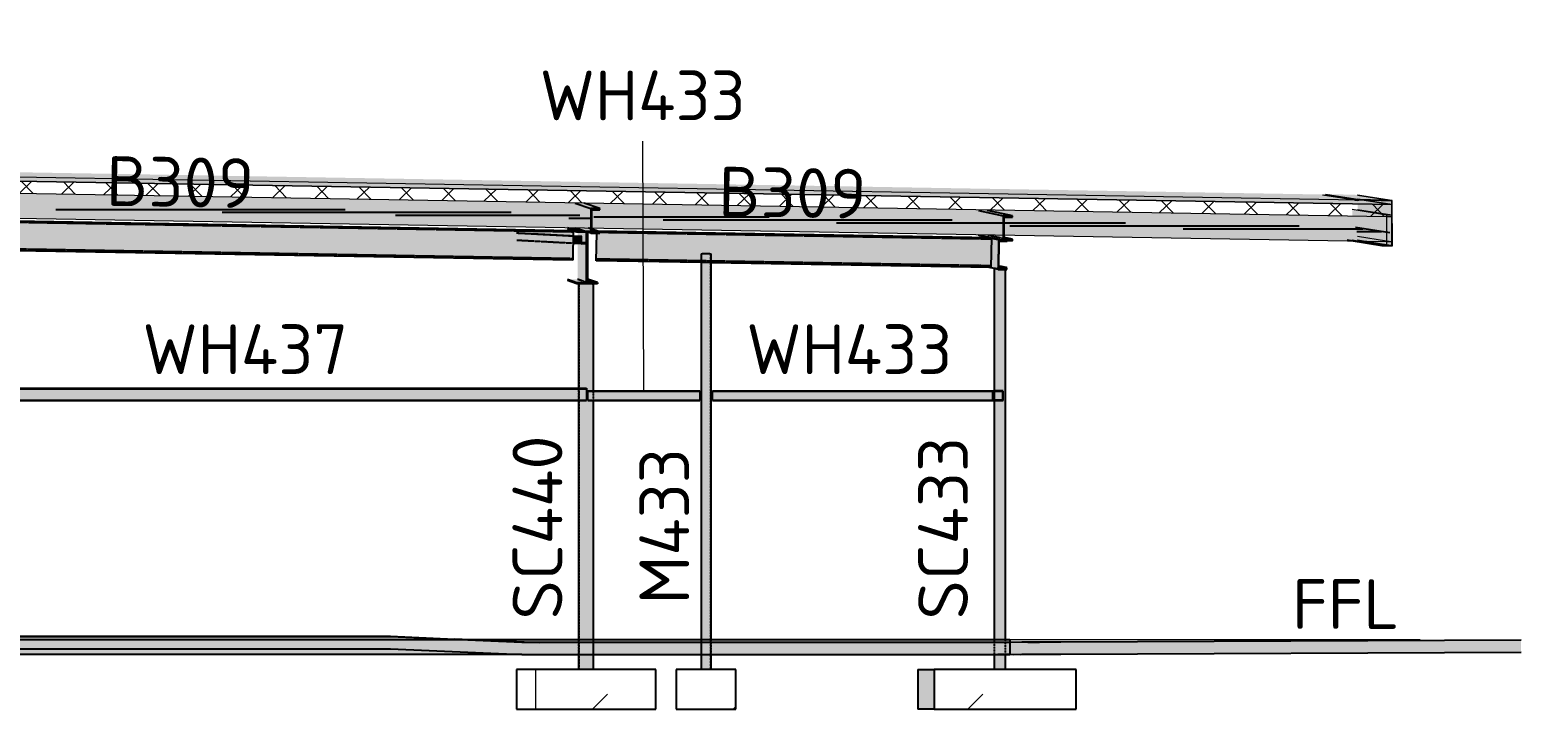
# Model space of a CAD drawing. Header units: millimetres. Extents: x 632 to 524205, y -3890 to 20851.
# Drawn here: x 509223 to 524205, y 4500 to 11326 of the extents above; entities that cross this region are included whole.
import ezdxf

# ---------------------------------------------------------------- set-up
doc = ezdxf.new("R2010")
doc.units = ezdxf.units.MM
for name, pattern in [('Dash', [7, 5, -2]), ('Hidden Double', [7, 5, -2]), ('Hidden Half', [3, 2, -1])]:
    doc.linetypes.add(name, pattern=pattern)
for name, color, linetype, lineweight in [('A-230-H-FLOOR', 190, 'Continuous', 13), ('A-230-M_FLOOR', 192, 'Continuous', 13), ('A-230-MH_FLOOR', 190, 'Hidden Double', 13), ('A-270-M_ROOF', 132, 'Continuous', 13), ('S-160-M_FOUND', 171, 'Continuous', 13), ('S-160-MH_FOUND', 171, 'Hidden Half', 13), ('S-280-A_COLUMN', 171, 'Continuous', 18), ('S-280-A_STRUCT_FRAME', 2, 'Continuous', 18), ('S-280-M_COLUMN', 52, 'Continuous', 13), ('S-280-M_STRUCT_FRAME', 12, 'Continuous', 13), ('S-280-MH_COLUMN', 52, 'Hidden Half', 13), ('Z-230-A_LEVEL', 51, 'Continuous', 13), ('Z-230_A_LEVEL', 51, 'Continuous', 18)]:
    doc.layers.add(name, color=color, linetype=linetype, lineweight=lineweight)
doc.styles.add('ISOCPEUR_2', font='isocpeur.ttf', dxfattribs={"height": 500})
pattern_1 = [(45, (471304.7, 0), (-1414.214, 0), [750, -3000]), (45, (472304.7, 1000), (-1414.214, 0), [750, -3000]), (45, (473304.7, -300), (-1414.214, 0), [250, -2000]), (90, (473304.7, 500), (-500, 500), [500, -2000]), (315, (473304.7, 1000), (0, 2828.43), [500, -3000]), (0, (472304.7, 1000), (2000, 2000), [300, -1000]), (0, (469804.7, 2000), (2000, 2000), [300, -2000])]

# ---------------------------------------------------------------- blocks, each defined once
blk = doc.blocks.new('Roof Gutters3 - Roof Gutters-1885272-S6_501-SECTION 6B')
at = {"layer": 'A-270-M_ROOF', "lineweight": 5, "transparency": 33554432}
for points in [[(-2299274, 9613), (-2299245, 9621), (-2299589, 9676), (-2299618, 9668)], [(-2298919, 9612), (-2299263, 9667), (-2299589, 9676), (-2299245, 9621)], [(-2298915, 9155), (-2298919, 9612), (-2299245, 9621), (-2299274, 9613), (-2299263, 9612), (-2299245, 9618), (-2298922, 9609), (-2298918, 9158), (-2299024, 9159), (-2299024, 9156)], [(-2298918, 9158), (-2298922, 9609), (-2299266, 9665), (-2299263, 9214)], [(-2298918, 9158), (-2299263, 9214), (-2299368, 9215), (-2299024, 9159)], [(-2299024, 9156), (-2299024, 9159), (-2299368, 9215), (-2299368, 9212)]]:
    blk.add_hatch(color=253, dxfattribs=at).paths.add_polyline_path(points)
at = {"layer": 'A-270-M_ROOF', "color": 253, "lineweight": 5}
for p, q in [((-2299618, 9668), (-2299293, 9616)), ((-2299607, 9668), (-2299281, 9615)), ((-2299589, 9676), (-2299245, 9621)), ((-2299589, 9673), (-2299252, 9619)), ((-2299291, 9615), (-2299274, 9613)), ((-2299280, 9615), (-2299270, 9614)), ((-2299265, 9615), (-2299274, 9613)), ((-2299274, 9613), (-2299263, 9612)), ((-2299270, 9614), (-2299263, 9612)), ((-2299266, 9665), (-2298944, 9613)), ((-2299245, 9621), (-2299265, 9615)), ((-2299263, 9667), (-2298919, 9612)), ((-2299263, 9612), (-2299254, 9615)), ((-2299254, 9615), (-2299245, 9618)), ((-2299250, 9618), (-2299245, 9618)), ((-2298919, 9612), (-2299245, 9621)), ((-2299245, 9618), (-2298922, 9609)), ((-2298944, 9613), (-2298922, 9609)), ((-2298922, 9609), (-2298922, 9569)), ((-2298915, 9155), (-2298919, 9612)), ((-2298922, 9569), (-2298918, 9158)), ((-2299308, 9205), (-2299369, 9215)), ((-2299368, 9212), (-2299329, 9206)), ((-2299329, 9206), (-2299024, 9156)), ((-2299024, 9159), (-2299308, 9205)), ((-2299263, 9214), (-2299197, 9203)), ((-2299260, 9211), (-2299215, 9204)), ((-2299215, 9204), (-2298976, 9165)), ((-2299197, 9203), (-2298976, 9168)), ((-2299024, 9159), (-2299024, 9156)), ((-2298918, 9158), (-2299024, 9159)), ((-2299024, 9156), (-2298915, 9155)), ((-2298976, 9168), (-2298922, 9159)), ((-2298976, 9165), (-2298935, 9159)), ((-2298935, 9159), (-2298932, 9158)), ((-2298931, 9158), (-2298915, 9155)), ((-2298922, 9159), (-2298918, 9158))]:
    blk.add_line(p, q, dxfattribs=at)
blk = doc.blocks.new('25021-APA-ZZ-ZZ-M3-AR-000001_V3_rvt-5-S6_501-SECTION 6B')
at = {"layer": 'A-270-M_ROOF', "lineweight": 5, "transparency": 33554432}
for color, points in [(9, [(-2298922, 9609), (-2299266, 9665), (-2396617, 11326), (-2396273, 11270), (-2300735, 9640)]), (10, [(-2298922, 9569), (-2299266, 9624), (-2396617, 11286), (-2396273, 11230), (-2300735, 9600)]), (8, [(-2298976, 9159), (-2298976, 9464), (-2299320, 9519), (-2299320, 9214)]), (8, [(-2298922, 9463), (-2299266, 9518), (-2299320, 9519), (-2298976, 9464)])]:
    blk.add_hatch(color=color, dxfattribs=at).paths.add_polyline_path(points)
at = {"layer": 'A-270-M_ROOF', "transparency": 33554432}
for color, points in [(9, [(-2298922, 9569), (-2298922, 9609), (-2396272, 11270), (-2396272, 11230), (-2300735, 9600)]), (8, [(-2298922, 9158), (-2298922, 9463), (-2298976, 9464), (-2298976, 9159)])]:
    blk.add_hatch(color=color, dxfattribs=at).paths.add_polyline_path(points)
at = {"layer": 'A-270-M_ROOF', "lineweight": 5}
h = blk.add_hatch(dxfattribs=at)
h.set_pattern_fill('FP_23', angle=135, style=0, pattern_type=2)
h.set_pattern_definition([(44.022, (-2350522.92, 5e-07), (-208.4804, 215.7219), []), (134.0225, (-2350522.92, 5e-07), (-215.7202, -208.4822), [])])
h.paths.add_polyline_path([(-2298922, 9449), (-2298922, 9569), (-2396272, 11230), (-2396272, 11110), (-2385919, 10933), (-2385919, 10938), (-2385823, 10936), (-2385792, 10931), (-2375342, 10753), (-2375342, 10757), (-2375247, 10756), (-2375216, 10751), (-2364766, 10572), (-2364766, 10577), (-2364671, 10575), (-2364640, 10570), (-2354190, 10392), (-2354190, 10396), (-2354095, 10395), (-2354063, 10390), (-2343614, 10211), (-2343614, 10216), (-2343518, 10214), (-2343487, 10209), (-2333037, 10031), (-2333037, 10036), (-2332942, 10034), (-2332911, 10029), (-2326920, 9927), (-2326920, 9931), (-2326826, 9930), (-2326797, 9925), (-2300735, 9480)])
at = {"layer": 'A-270-M_ROOF', "lineweight": 5, "transparency": 33554432}
h = blk.add_hatch(color=254, dxfattribs=at)
h.paths.add_polyline_path([(-2298922, 9199), (-2298922, 9449), (-2320900, 9824), (-2320688, 9772), (-2320688, 9757), (-2320772, 9757), (-2320772, 9571), (-2315326, 9478), (-2315326, 9727), (-2315235, 9726), (-2315076, 9674), (-2315076, 9659), (-2315159, 9659), (-2315159, 9476), (-2307126, 9339), (-2307126, 9585), (-2307035, 9584), (-2306876, 9532), (-2306876, 9517), (-2306959, 9517), (-2306959, 9336), (-2303074, 9269), (-2303074, 9511), (-2302983, 9510), (-2302733, 9457), (-2302733, 9442), (-2302817, 9442), (-2302816, 9265), (-2300735, 9229)])
h.paths.add_polyline_path([(-2320999, 9576), (-2320999, 9826), (-2326797, 9925), (-2326546, 9876), (-2326546, 9861), (-2326631, 9861), (-2326631, 9671), (-2321015, 9576)])
h.paths.add_polyline_path([(-2326998, 9678), (-2326998, 9682), (-2326920, 9682), (-2326920, 9927), (-2332911, 10029), (-2332598, 9978), (-2332598, 9963), (-2332685, 9963), (-2332685, 9775), (-2327193, 9681)])
h.paths.add_polyline_path([(-2333118, 9782), (-2333118, 9787), (-2333037, 9787), (-2333037, 10031), (-2343487, 10209), (-2343174, 10159), (-2343174, 10144), (-2343261, 10144), (-2343261, 9955), (-2333328, 9786)])
h.paths.add_polyline_path([(-2343694, 9962), (-2343694, 9967), (-2343614, 9967), (-2343614, 10211), (-2354063, 10390), (-2353750, 10339), (-2353750, 10324), (-2353837, 10324), (-2353837, 10136), (-2343898, 9966)])
h.paths.add_polyline_path([(-2354270, 10143), (-2354270, 10147), (-2354190, 10147), (-2354190, 10392), (-2364640, 10570), (-2364327, 10520), (-2364327, 10505), (-2364413, 10505), (-2364413, 10316), (-2354466, 10146)])
h.paths.add_polyline_path([(-2364846, 10323), (-2364846, 10328), (-2364766, 10328), (-2364766, 10572), (-2375216, 10751), (-2374903, 10700), (-2374903, 10685), (-2374990, 10685), (-2374990, 10496), (-2365032, 10327)])
h.paths.add_polyline_path([(-2375423, 10504), (-2375423, 10508), (-2375342, 10508), (-2375342, 10753), (-2385792, 10931), (-2385479, 10881), (-2385479, 10866), (-2385566, 10866), (-2385566, 10677), (-2375439, 10504)])
h.paths.add_polyline_path([(-2385975, 10684), (-2385975, 10688), (-2385919, 10688), (-2385919, 10933), (-2396272, 11110), (-2396272, 11096), (-2396055, 11061), (-2396055, 11046), (-2396142, 11046), (-2396142, 10857), (-2386193, 10688)])
at = {"layer": 'A-270-M_ROOF', "color": 253, "lineweight": 5}
for p, q in [((-2299265, 9615), (-2396272, 11270)), ((-2298922, 9569), (-2396272, 11230)), ((-2396272, 11230), (-2298922, 9569)), ((-2396272, 11110), (-2298976, 9450)), ((-2396272, 10860), (-2298976, 9199)), ((-2298944, 9613), (-2299266, 9665)), ((-2299241, 9620), (-2299266, 9624)), ((-2299266, 9624), (-2299241, 9620)), ((-2298922, 9609), (-2299265, 9615)), ((-2299219, 9617), (-2299241, 9620)), ((-2299241, 9620), (-2299219, 9617)), ((-2299201, 9614), (-2299219, 9617)), ((-2299219, 9617), (-2299201, 9614)), ((-2298922, 9569), (-2299200, 9614)), ((-2299200, 9614), (-2298922, 9569)), ((-2298922, 9609), (-2298944, 9613)), ((-2298922, 9569), (-2298922, 9609)), ((-2298976, 9464), (-2299320, 9519)), ((-2298922, 9463), (-2299266, 9518)), ((-2298976, 9464), (-2298976, 9159)), ((-2298922, 9463), (-2298976, 9464)), ((-2298976, 9450), (-2298922, 9449)), ((-2298922, 9199), (-2298922, 9569)), ((-2298922, 9158), (-2298922, 9463)), ((-2299320, 9214), (-2299260, 9204)), ((-2299266, 9254), (-2298976, 9207)), ((-2299206, 9203), (-2299266, 9213)), ((-2299260, 9204), (-2298978, 9159)), ((-2298976, 9166), (-2299206, 9203)), ((-2298976, 9207), (-2298922, 9199)), ((-2298976, 9199), (-2298922, 9199)), ((-2298927, 9158), (-2298976, 9166)), ((-2298976, 9159), (-2298922, 9158)), ((-2298922, 9158), (-2298925, 9158))]:
    blk.add_line(p, q, dxfattribs=at)
blk.add_blockref('Roof Gutters3 - Roof Gutters-1885272-S6_501-SECTION 6B', (0, 0), dxfattribs=at)
blk = doc.blocks.new('NRP_Framing-Steel-PFC - B309 - 300PFC-3900465-S6_501-SECTION 6B')
at = {"layer": 'S-280-M_STRUCT_FRAME', "linetype": 'Dash', "lineweight": 25}
blk.add_hatch(color=256, dxfattribs=at).paths.add_polyline_path([(-2307151, 9010), (-2307146, 9310), (-2315008, 9445), (-2315013, 9145), (-2307738, 9020)])
at = {"layer": 'S-280-M_STRUCT_FRAME', "lineweight": 25}
for p, q in [((-2315013, 9145), (-2315008, 9445)), ((-2315008, 9445), (-2307146, 9310)), ((-2307146, 9310), (-2307151, 9010)), ((-2307151, 9010), (-2315013, 9145))]:
    blk.add_line(p, q, dxfattribs=at)
at = {"layer": 'S-280-M_STRUCT_FRAME', "linetype": 'Dash', "lineweight": 25}
for p, q in [((-2307147, 9294), (-2315008, 9429)), ((-2307151, 9026), (-2315013, 9161))]:
    blk.add_line(p, q, dxfattribs=at)
blk = doc.blocks.new('NRP_Framing-Steel-SHS - WH433 - 100x100x5_0SHS-4144558-S6_501-SECTION 6B')
at = {"layer": 'S-280-M_STRUCT_FRAME', "linetype": 'Dash', "lineweight": 25}
blk.add_hatch(color=256, dxfattribs=at).paths.add_polyline_path([(-2305748, 7600), (-2302933, 7600), (-2302933, 7700), (-2305748, 7700)])
at = {"layer": 'S-280-M_STRUCT_FRAME', "lineweight": 25}
for p, q in [((-2305748, 7600), (-2305748, 7700)), ((-2305748, 7700), (-2302933, 7700)), ((-2302933, 7700), (-2302933, 7600)), ((-2305748, 7600), (-2302933, 7600))]:
    blk.add_line(p, q, dxfattribs=at)
at = {"layer": 'S-280-M_STRUCT_FRAME', "linetype": 'Dash', "lineweight": 25}
for p, q in [((-2305748, 7695), (-2302933, 7695)), ((-2305748, 7605), (-2302933, 7605))]:
    blk.add_line(p, q, dxfattribs=at)
blk = doc.blocks.new('NRP_Framing-Steel-SHS - WH437 - 125x125x5_0SHS-4144732-S6_501-SECTION 6B')
at = {"layer": 'S-280-M_STRUCT_FRAME', "linetype": 'Dash', "lineweight": 25}
blk.add_hatch(color=256, dxfattribs=at).paths.add_polyline_path([(-2307012, 7600), (-2307012, 7725), (-2313861, 7725), (-2313861, 7600), (-2308516, 7600)])
at = {"layer": 'S-280-M_STRUCT_FRAME', "lineweight": 25}
for p, q in [((-2313861, 7600), (-2313861, 7725)), ((-2313861, 7725), (-2307012, 7725)), ((-2307012, 7725), (-2307012, 7600)), ((-2313861, 7600), (-2307012, 7600))]:
    blk.add_line(p, q, dxfattribs=at)
at = {"layer": 'S-280-M_STRUCT_FRAME', "linetype": 'Dash', "lineweight": 25}
for p, q in [((-2313861, 7720), (-2307012, 7720)), ((-2313861, 7605), (-2307012, 7605))]:
    blk.add_line(p, q, dxfattribs=at)
blk = doc.blocks.new('NRP_Framing-Steel-Purlin C - P946 - EC250-24-4001567-S6_501-SECTION 6B')
at = {"layer": 'S-280-M_STRUCT_FRAME', "color": 1, "lineweight": 25}
blk.add_line((-2307081, 9460), (-2308932, 9460), dxfattribs=at)
blk.add_line((-2307081, 9460), (-2308932, 9460), dxfattribs=at)
blk = doc.blocks.new('NRP_Framing-Steel-Purlin C - P946 - EC250-24-4001570-S6_501-SECTION 6B')
at = {"layer": 'S-280-M_STRUCT_FRAME', "color": 1, "lineweight": 25}
blk.add_line((-2307769, 9489), (-2310673, 9489), dxfattribs=at)
blk.add_line((-2307769, 9489), (-2310673, 9489), dxfattribs=at)
blk = doc.blocks.new('NRP_Framing-Steel-Purlin C - P946 - EC250-24-4001569-S6_501-SECTION 6B')
at = {"layer": 'S-280-M_STRUCT_FRAME', "color": 1, "lineweight": 25}
blk.add_line((-2306979, 9430), (-2307190, 9430), dxfattribs=at)
blk.add_line((-2306979, 9430), (-2307190, 9430), dxfattribs=at)
blk = doc.blocks.new('NRP_Framing-Steel-Purlin C - P946 - EC250-24-4152083-S6_501-SECTION 6B')
at = {"layer": 'S-280-M_STRUCT_FRAME', "color": 1, "lineweight": 25}
blk.add_line((-2299854, 9354), (-2302758, 9354), dxfattribs=at)
blk.add_line((-2299854, 9354), (-2302758, 9354), dxfattribs=at)
blk = doc.blocks.new('NRP_Framing-Steel-Purlin C - P946 - EC250-24-4152020-S6_501-SECTION 6B')
at = {"layer": 'S-280-M_STRUCT_FRAME', "color": 1, "lineweight": 25}
blk.add_line((-2299210, 9324), (-2301017, 9324), dxfattribs=at)
blk.add_line((-2299210, 9324), (-2301017, 9324), dxfattribs=at)
blk = doc.blocks.new('NRP_Framing-Steel-Purlin C - P946 - EC250-24-4151916-S6_501-SECTION 6B')
at = {"layer": 'S-280-M_STRUCT_FRAME', "color": 1, "lineweight": 25}
blk.add_line((-2299025, 9295), (-2299275, 9295), dxfattribs=at)
blk.add_line((-2299025, 9295), (-2299275, 9295), dxfattribs=at)
blk = doc.blocks.new('NRP_Framing-Steel-Purlin Z - P916 - EZ250-24-V91-S6_501-SECTION 6B')
at = {"layer": 'S-280-M_STRUCT_FRAME', "color": 1, "lineweight": 25}
blk.add_line((-2309438, 9518), (-2312342, 9518), dxfattribs=at)
blk = doc.blocks.new('NRP_Framing-Steel-Purlin C - P946 - EC250-24-4151444-S6_501-SECTION 6B')
at = {"layer": 'S-280-M_STRUCT_FRAME', "color": 1, "lineweight": 25}
blk.add_line((-2305178, 9445), (-2306938, 9445), dxfattribs=at)
blk.add_line((-2305178, 9445), (-2306938, 9445), dxfattribs=at)
blk = doc.blocks.new('NRP_Framing-Steel-SHS - WH433 - 100x100x5_0SHS-4144777-S6_501-SECTION 6B')
at = {"layer": 'S-280-M_STRUCT_FRAME', "linetype": 'Dash', "lineweight": 25}
blk.add_hatch(color=256, dxfattribs=at).paths.add_polyline_path([(-2306998, 7600), (-2305874, 7600), (-2305874, 7700), (-2306998, 7700)])
at = {"layer": 'S-280-M_STRUCT_FRAME', "lineweight": 25}
for p, q in [((-2306998, 7600), (-2306998, 7700)), ((-2306998, 7700), (-2305874, 7700)), ((-2305874, 7700), (-2305874, 7600)), ((-2306998, 7600), (-2305874, 7600))]:
    blk.add_line(p, q, dxfattribs=at)
at = {"layer": 'S-280-M_STRUCT_FRAME', "linetype": 'Dash', "lineweight": 25}
for p, q in [((-2306998, 7695), (-2305874, 7695)), ((-2306998, 7605), (-2305874, 7605))]:
    blk.add_line(p, q, dxfattribs=at)
blk = doc.blocks.new('NRP_Framing-Steel-Purlin C - P946 - EC250-24-4148414-S6_501-SECTION 6B')
at = {"layer": 'S-280-M_STRUCT_FRAME', "color": 1, "lineweight": 25}
blk.add_line((-2299286, 9344), (-2298942, 9289), dxfattribs=at)
blk.add_line((-2299286, 9344), (-2298942, 9289), dxfattribs=at)
blk = doc.blocks.new('NRP_Framing-Steel-Purlin C - P946 - EC250-24-4152425-S6_501-SECTION 6B')
at = {"layer": 'S-280-M_STRUCT_FRAME', "color": 1, "lineweight": 25}
blk.add_line((-2303338, 9414), (-2306242, 9414), dxfattribs=at)
blk.add_line((-2303338, 9414), (-2306242, 9414), dxfattribs=at)
blk = doc.blocks.new('NRP_Column-Steel-SHS - SC440 - 150x150x5_0SHS-4132785-S6_501-SECTION 6B')
at = {"layer": 'S-280-MH_COLUMN', "lineweight": 25}
for p, q in [((-2307087, 7725), (-2307087, 8775)), ((-2306947, 8775), (-2306947, 7700)), ((-2307087, 7599), (-2307087, 7725)), ((-2306947, 7700), (-2306947, 7599)), ((-2307087, 5200), (-2307087, 7599)), ((-2306947, 7599), (-2306947, 5200)), ((-2307087, 5050), (-2307087, 5200)), ((-2306947, 5200), (-2306947, 5050)), ((-2307087, 4900), (-2307087, 5050)), ((-2306947, 5050), (-2306947, 4900))]:
    blk.add_line(p, q, dxfattribs=at)
blk = doc.blocks.new('NRP_Foundation-Pad Footing Fibre _v2_ - PF5 -1400 x 1400 x 400d-V67-S6_501-SECTION 6B')
at = {"layer": 'S-160-M_FOUND', "linetype": 'Hidden Half', "lineweight": 25}
blk.add_hatch(color=256, dxfattribs=at).paths.add_polyline_path([(-2303683, 4900), (-2303683, 4500), (-2303521, 4500), (-2303521, 4900)])
at = {"layer": 'S-160-M_FOUND'}
h = blk.add_hatch(dxfattribs=at)
h.set_pattern_fill('FP_24', color=256, style=0, pattern_type=2)
h.set_pattern_definition([(45, (-2350522.9, 0), (-1414.214, 0), [750, -3000]), (45, (-2349522.9, 1000), (-1414.214, 0), [750, -3000]), (45, (-2348522.9, -300), (-1414.214, 0), [250, -2000]), (90, (-2348522.9, 500), (-500, 500), [500, -2000]), (315, (-2348523, 1000), (0, 2828.43), [500, -3000]), (0, (-2349523, 1000), (2000, 2000), [300, -1000]), (0, (-2352023, 2000), (2000, 2000), [300, -2000])])
h.paths.add_polyline_path([(-2303521, 4500), (-2302094, 4500), (-2302094, 4900), (-2303521, 4900)])
at = {"layer": 'S-160-M_FOUND', "lineweight": 25}
for p, q in [((-2303683, 4900), (-2303521, 4900)), ((-2303683, 4900), (-2303683, 4500)), ((-2302094, 4900), (-2303521, 4900)), ((-2303521, 4900), (-2303521, 4500)), ((-2302094, 4500), (-2302094, 4900)), ((-2303521, 4500), (-2303683, 4500)), ((-2303521, 4500), (-2302094, 4500))]:
    blk.add_line(p, q, dxfattribs=at)
blk = doc.blocks.new('NRP_Framing-Steel-PFC - OR308 - 250PFC-4146211-S6_501-SECTION 6B')
at = {"layer": 'S-280-M_STRUCT_FRAME', "linetype": 'Dash', "lineweight": 25}
for points in [[(-2302825, 9208), (-2302826, 9458), (-2303075, 9511), (-2303074, 9261), (-2302968, 9238), (-2302944, 9238), (-2302944, 9233)], [(-2302733, 9457), (-2302983, 9510), (-2303069, 9510), (-2302826, 9458)], [(-2302732, 9207), (-2302732, 9222), (-2302816, 9223), (-2302817, 9443), (-2302733, 9442), (-2302733, 9457), (-2302826, 9458), (-2302825, 9208)], [(-2302732, 9222), (-2302816, 9240), (-2302816, 9223)]]:
    blk.add_hatch(color=256, dxfattribs=at).paths.add_polyline_path(points)
at = {"layer": 'S-280-M_STRUCT_FRAME', "lineweight": 25}
for p, q in [((-2303075, 9511), (-2302826, 9458)), ((-2302733, 9457), (-2302983, 9510)), ((-2302733, 9457), (-2302826, 9458)), ((-2302826, 9458), (-2302825, 9208)), ((-2302816, 9223), (-2302817, 9443)), ((-2302817, 9443), (-2302733, 9442)), ((-2302733, 9442), (-2302733, 9457)), ((-2302968, 9238), (-2303074, 9261)), ((-2302825, 9208), (-2302943, 9233)), ((-2302825, 9208), (-2302732, 9207)), ((-2302732, 9222), (-2302816, 9240)), ((-2302732, 9222), (-2302816, 9223)), ((-2302732, 9207), (-2302732, 9222))]:
    blk.add_line(p, q, dxfattribs=at)
at = {"layer": 'S-280-M_STRUCT_FRAME', "linetype": 'Dash', "lineweight": 25}
blk.add_line((-2302943, 9233), (-2302967, 9238), dxfattribs=at)
blk = doc.blocks.new('NRP_Framing-Steel-PFC - B309 - 300PFC-4143135-S6_501-SECTION 6B')
at = {"layer": 'S-280-M_STRUCT_FRAME', "linetype": 'Dash', "lineweight": 25}
blk.add_hatch(color=256, dxfattribs=at).paths.add_polyline_path([(-2302949, 8938), (-2302944, 9238), (-2306902, 9305), (-2306876, 9296), (-2306876, 9281), (-2306909, 9281), (-2306914, 9006), (-2305861, 8988), (-2305859, 9076), (-2305761, 9076), (-2305761, 8986), (-2302984, 8938)])
for p, q in [((-2306909, 9282), (-2306909, 9306)), ((-2306909, 9306), (-2306905, 9306)), ((-2306876, 9289), (-2306909, 9290)), ((-2302945, 9222), (-2306876, 9289)), ((-2305861, 9004), (-2306914, 9022)), ((-2305761, 9002), (-2305861, 9004)), ((-2302949, 8954), (-2305761, 9002)), ((-2305761, 8986), (-2305861, 8988))]:
    blk.add_line(p, q, dxfattribs=at)
at = {"layer": 'S-280-M_STRUCT_FRAME', "lineweight": 25}
for p, q in [((-2306905, 9306), (-2302944, 9238)), ((-2306914, 9006), (-2306909, 9282)), ((-2302944, 9238), (-2302949, 8938)), ((-2305861, 8988), (-2306914, 9006)), ((-2302949, 8938), (-2305761, 8986))]:
    blk.add_line(p, q, dxfattribs=at)
blk = doc.blocks.new('NRP_Column-Steel-SHS - M433 - 100x100x5_0SHS-3910291-S6_501-SECTION 6B')
at = {"layer": 'S-280-MH_COLUMN', "lineweight": 25}
for p, q in [((-2305856, 5200), (-2305856, 9076)), ((-2305766, 9076), (-2305766, 5200)), ((-2305856, 5050), (-2305856, 5200)), ((-2305766, 5200), (-2305766, 5050)), ((-2305856, 4900), (-2305856, 5050)), ((-2305766, 5050), (-2305766, 4900))]:
    blk.add_line(p, q, dxfattribs=at)
blk = doc.blocks.new('NRP_Framing-Steel-Purlin C - P946 - EC250-24-4152391-S6_501-SECTION 6B')
at = {"layer": 'S-280-M_STRUCT_FRAME', "color": 1, "linetype": 'Dash', "lineweight": 25}
blk.add_line((-2302817, 9384), (-2302884, 9384), dxfattribs=at)
blk.add_line((-2302817, 9384), (-2302884, 9384), dxfattribs=at)
at = {"layer": 'S-280-M_STRUCT_FRAME', "color": 1, "lineweight": 25}
blk.add_line((-2301596, 9384), (-2302817, 9384), dxfattribs=at)
blk.add_line((-2301596, 9384), (-2302817, 9384), dxfattribs=at)
blk = doc.blocks.new('NRP_Framing-Steel-EA - RB725 - 75x75x8EA-4011938-S6_501-SECTION 6B')
at = {"layer": 'S-280-M_STRUCT_FRAME', "linetype": 'Dash', "lineweight": 25}
for points in [[(-2307067, 9176), (-2307066, 9251), (-2307147, 9254), (-2307146, 9180)], [(-2307066, 9251), (-2307061, 9251), (-2307146, 9255)], [(-2307067, 9176), (-2307029, 9179), (-2307029, 9186), (-2307062, 9184), (-2307061, 9251), (-2307066, 9250)], [(-2307062, 9184), (-2307032, 9187), (-2307062, 9188)]]:
    blk.add_hatch(color=256, dxfattribs=at).paths.add_polyline_path(points)
for p, q in [((-2307716, 9285), (-2307147, 9255)), ((-2307149, 9180), (-2307712, 9210)), ((-2307703, 9285), (-2307147, 9256)), ((-2307032, 9187), (-2307021, 9186)), ((-2307021, 9186), (-2307029, 9186)), ((-2307029, 9178), (-2307021, 9178)), ((-2307021, 9178), (-2307021, 9186))]:
    blk.add_line(p, q, dxfattribs=at)
at = {"layer": 'S-280-M_STRUCT_FRAME', "lineweight": 25}
for p, q in [((-2307067, 9176), (-2307149, 9180)), ((-2307147, 9256), (-2307061, 9251)), ((-2307147, 9255), (-2307066, 9251)), ((-2307066, 9251), (-2307067, 9176)), ((-2307067, 9176), (-2307029, 9178)), ((-2307061, 9251), (-2307066, 9251)), ((-2307062, 9184), (-2307061, 9251)), ((-2307062, 9188), (-2307032, 9187)), ((-2307029, 9186), (-2307062, 9184))]:
    blk.add_line(p, q, dxfattribs=at)
blk = doc.blocks.new('NRP_Framing-Steel-SHS - WH433 - 100x100x5_0SHS-4143357-S6_501-SECTION 6B')
at = {"layer": 'S-280-M_STRUCT_FRAME', "linetype": 'Dash', "lineweight": 25}
for points in [[(-2302925, 7600), (-2302925, 7700), (-2302933, 7700), (-2302933, 7600)], [(-2302925, 7600), (-2302917, 7600), (-2302917, 7605), (-2302920, 7605), (-2302920, 7695), (-2302917, 7695), (-2302917, 7700), (-2302925, 7700)], [(-2302920, 7605), (-2302917, 7605), (-2302917, 7695), (-2302920, 7695), (-2302920, 7617)]]:
    blk.add_hatch(color=256, dxfattribs=at).paths.add_polyline_path(points)
at = {"layer": 'S-280-M_STRUCT_FRAME', "lineweight": 25}
for p, q in [((-2302933, 7700), (-2302925, 7700)), ((-2302917, 7700), (-2302925, 7700)), ((-2302925, 7700), (-2302925, 7600)), ((-2302920, 7695), (-2302917, 7695)), ((-2302920, 7605), (-2302920, 7695)), ((-2302933, 7600), (-2302925, 7600)), ((-2302925, 7600), (-2302917, 7600)), ((-2302917, 7605), (-2302920, 7605))]:
    blk.add_line(p, q, dxfattribs=at)
at = {"layer": 'S-280-M_STRUCT_FRAME', "linetype": 'Dash', "lineweight": 25}
for p, q in [((-2302828, 7700), (-2302917, 7700)), ((-2302917, 7695), (-2302833, 7695)), ((-2302833, 7695), (-2302833, 7605)), ((-2302828, 7600), (-2302828, 7700)), ((-2302833, 7605), (-2302917, 7605)), ((-2302917, 7600), (-2302828, 7600))]:
    blk.add_line(p, q, dxfattribs=at)
blk = doc.blocks.new('NRP_Framing-Steel-Purlin C - P946 - EC250-24-4152392-S6_501-SECTION 6B')
at = {"layer": 'S-280-M_STRUCT_FRAME', "color": 1, "lineweight": 25}
blk.add_line((-2302958, 9384), (-2304500, 9384), dxfattribs=at)
blk.add_line((-2302958, 9384), (-2304500, 9384), dxfattribs=at)
at = {"layer": 'S-280-M_STRUCT_FRAME', "color": 1, "linetype": 'Dash', "lineweight": 25}
blk.add_line((-2302884, 9384), (-2302958, 9384), dxfattribs=at)
blk.add_line((-2302884, 9384), (-2302958, 9384), dxfattribs=at)

msp = doc.modelspace()

# ---------------------------------------------------------------- hatches: boundary and pattern name
at = {"layer": 'A-230-H-FLOOR'}
h = msp.add_hatch(dxfattribs=at)
h.set_pattern_fill('FP_25', color=256, style=0, pattern_type=2)
h.set_pattern_definition([(50, (471304.7, 0), (728.7365, -63.756), [76.2, -838.2]), (355, (471304.7, 0), (-140.972, 764.228), [60.96, -670.56]), (100.451, (471365.4, -5.3), (587.77, 700.467), [64.76, -712.36]), (46.184, (471304.7, 203.2), (1084.316, -168.171), [114.3, -1257.3]), (96.636, (471395, 189.2), (949.61, 989.71), [97.14, -1068.54]), (351.184, (471304.7, 203.2), (949.62, 989.701), [91.44, -1005.84]), (21, (471406.3, 152.4), (606.458, -409.0606), [76.2, -838.2]), (326, (471406.3, 152.4), (247.208, 736.753), [60.96, -670.56]), (71.451, (471456.8, 118.3), (853.668, 327.6855), [64.76, -712.36]), (37.5, (471304.68, 0), (12.3547, 338.2201), [6.706, -655.726, 6.706, -674.014, -673.1]), (37.5, (471304.68, 0), (12.3547, 338.2201), [-1343.152, 6.706, -666.394]), (7.5, (471304.68, 0), (267.2789, 400.7221), [6.706, -381.406, 6.706, -640.486, -256.54]), (7.5, (471304.68, 0), (267.2789, 400.7221), [-1035.304, 6.706, -249.834]), (327.5, (471078.1, 0), (542.3633, -22.9153), [6.706, -247.294, 6.706, -785.774, -1051.56]), (327.5, (471078.1, 0), (542.3633, -22.9153), [-1046.48, 6.706, -1044.854]), (317.5, (470976.5, 0), (592.517, 101.707), [6.706, -323.494, 6.706, -519.582, -746.76]), (317.5, (470976.5, 0), (592.517, 101.707), [-856.488, 6.706, -740.054])])
h.paths.add_polyline_path([(518394, 5050), (519275, 5052), (519368, 5054), (519581, 5054), (524205, 5074), (524205, 5194), (518394, 5170), (514167, 5170), (512847, 5227), (435999, 5227), (425500, 5233), (425478, 5230), (424600, 5214), (424600, 5094), (425500, 5113), (437051, 5107), (512847, 5107), (514167, 5050), (517980, 5050)])
at = {"layer": 'A-230-H-FLOOR', "lineweight": 5}
for points in [[(443276, 5227), (512847, 5227), (512847, 5232), (510489, 5232), (510489, 5235), (493706, 5235), (493706, 5232), (490706, 5232), (490706, 5235), (474667, 5235), (474667, 5232), (471667, 5232), (471667, 5235), (454912, 5235), (454912, 5232), (453212, 5232), (453212, 5235), (428272, 5233), (437051, 5227)], [(514347, 5170), (513489, 5207), (513489, 5205), (512847, 5232), (512847, 5227), (514167, 5170)], [(518911, 5050), (518911, 5050), (518863, 5050)], [(519177, 5047), (524205, 5071), (524205, 5074), (519070, 5049), (519147, 5047)]]:
    msp.add_hatch(color=256, dxfattribs=at).paths.add_polyline_path(points)
at = {"layer": 'A-230-M_FLOOR', "lineweight": 5}
h = msp.add_hatch(color=256, dxfattribs=at)
h.paths.add_polyline_path([(493079, 5050), (514167, 5050), (512847, 5107), (435999, 5107), (425496, 5112), (425496, 5050), (489966, 5050)])
h.paths.add_polyline_path([(514347, 5170), (519070, 5170), (519070, 5200), (513655, 5200), (514167, 5178)])
at = {"layer": 'S-160-M_FOUND'}
h = msp.add_hatch(dxfattribs=at)
h.set_pattern_fill('FP_24', color=256, style=0, pattern_type=2)
h.set_pattern_definition(pattern_1)
h.paths.add_polyline_path([(514111, 4500), (515511, 4500), (515511, 4900), (514111, 4900)])
h = msp.add_hatch(dxfattribs=at)
h.set_pattern_fill('FP_24', color=256, style=0, pattern_type=2)
h.set_pattern_definition(pattern_1)
h.paths.add_polyline_path([(516317, 4500), (516317, 4900), (515717, 4900), (515717, 4500)])
at = {"layer": 'S-280-M_COLUMN', "lineweight": 5}
h = msp.add_hatch(color=256, dxfattribs=at)
h.paths.add_polyline_path([(515969, 4900), (515979, 4900), (515979, 5050), (515967, 5050), (515967, 4900)])
h.paths.add_polyline_path([(515967, 5200), (515979, 5200), (515979, 9076), (515967, 9076), (515967, 7599)])
h = msp.add_hatch(color=256, dxfattribs=at)
h.paths.add_polyline_path([(515979, 4900), (516054, 4900), (516054, 5050), (515979, 5050)])
h.paths.add_polyline_path([(515979, 5200), (516054, 5200), (516054, 9076), (515979, 9076), (515979, 7599)])
h = msp.add_hatch(color=256, dxfattribs=at)
h.paths.add_polyline_path([(516065, 4900), (516067, 4900), (516065, 5050), (516054, 5050), (516054, 4900), (516061, 4900)])
h.paths.add_polyline_path([(516067, 5200), (516067, 5200), (516065, 9076), (516054, 9076), (516054, 5200), (516065, 5200)])
h = msp.add_hatch(color=256, dxfattribs=at)
h.paths.add_polyline_path([(518911, 4900), (518925, 4900), (518925, 5050), (518911, 5050)])
h.paths.add_polyline_path([(518925, 5200), (518925, 8927), (518911, 8927), (518911, 5200)])
h = msp.add_hatch(color=256, dxfattribs=at)
h.paths.add_polyline_path([(518928, 4900), (518940, 4900), (518940, 5050), (518925, 5050), (518925, 4900)])
h.paths.add_polyline_path([(518925, 5200), (518940, 5200), (518940, 8927), (518925, 8927), (518925, 5399)])
h = msp.add_hatch(color=256, dxfattribs=at)
h.paths.add_polyline_path([(518940, 4900), (519014, 4900), (519014, 5050), (518940, 5050)])
h.paths.add_polyline_path([(519014, 5200), (519014, 8927), (518940, 8927), (518940, 5200)])
h = msp.add_hatch(color=256, dxfattribs=at)
h.paths.add_polyline_path([(519023, 4900), (519023, 5050), (519014, 5050), (519014, 4900), (519023, 4900)])
h.paths.add_polyline_path([(519014, 5200), (519023, 5200), (519023, 8927), (519014, 8927), (519014, 5399)])
h = msp.add_hatch(color=256, dxfattribs=at)
h.paths.add_polyline_path([(514737, 4900), (514748, 4900), (514748, 5050), (514736, 5050), (514736, 4900)])
h.paths.add_polyline_path([(514748, 5200), (514748, 5200), (514748, 7600), (514736, 7599), (514737, 5200), (514742, 5200)])
h.paths.add_polyline_path([(514737, 7725), (514748, 7725), (514748, 8775), (514736, 8775), (514736, 7725)])
h = msp.add_hatch(color=256, dxfattribs=at)
h.paths.add_polyline_path([(514867, 4900), (514873, 4900), (514873, 5050), (514748, 5050), (514748, 4900)])
h.paths.add_polyline_path([(514867, 5200), (514873, 5200), (514873, 7600), (514830, 7600), (514830, 7700), (514873, 7700), (514873, 8775), (514748, 8775), (514748, 7725), (514816, 7725), (514816, 7600), (514748, 7599), (514748, 5200)])
h = msp.add_hatch(color=256, dxfattribs=at)
h.paths.add_polyline_path([(514884, 4900), (514886, 4900), (514884, 5050), (514873, 5050), (514873, 4900), (514880, 4900)])
h.paths.add_polyline_path([(514873, 5200), (514886, 5200), (514884, 7600), (514873, 7599)])
h.paths.add_polyline_path([(514875, 7700), (514886, 7700), (514884, 8775), (514873, 8775), (514873, 7700)])
at = {"layer": 'S-280-M_STRUCT_FRAME', "lineweight": 5}
for points in [[(514951, 9532), (514793, 9584), (514702, 9585), (514867, 9532)], [(514860, 9282), (514860, 9532), (514702, 9585), (514702, 9334), (514850, 9285)], [(514719, 9291), (514719, 9304), (514625, 9334), (514625, 9322), (514660, 9310), (514681, 9308), (514681, 9303)], [(514925, 8775), (514925, 8788), (514827, 8788), (514827, 9291), (514829, 9292), (514793, 9304), (514719, 9304), (514719, 9291), (514817, 9291), (514817, 8788), (514719, 8788), (514719, 8775), (514885, 8775)], [(514817, 8788), (514817, 9291), (514726, 9291), (514726, 9253), (514767, 9250), (514767, 9188), (514798, 9186), (514798, 9178), (514748, 9176), (514726, 9176), (514726, 8818), (514762, 8807)], [(514951, 9296), (514868, 9324), (514868, 9297)], [(519023, 8919), (519038, 8919), (519038, 8935), (518959, 8935), (518962, 9203), (519042, 9203), (519042, 9208), (518995, 9210), (518955, 9218), (518951, 8927), (519023, 8927), (519023, 8922)], [(519038, 8935), (518959, 8952), (518959, 8935), (519010, 8935)], [(514719, 8775), (514719, 8788), (514625, 8819), (514625, 8806), (514679, 8788)], [(514807, 8788), (514817, 8788), (514719, 8818), (514630, 8818), (514726, 8788), (514767, 8788)], [(514925, 8788), (514837, 8817), (514827, 8818), (514827, 8788), (514925, 8788)]]:
    msp.add_hatch(color=256, dxfattribs=at).paths.add_polyline_path(points)
at = {"layer": 'S-280-M_STRUCT_FRAME'}
msp.add_hatch(color=256, dxfattribs=at).paths.add_polyline_path([(514951, 9281), (514951, 9296), (514868, 9297), (514868, 9517), (514951, 9517), (514951, 9532), (514860, 9532), (514860, 9282), (514867, 9282)])
at = {"layer": 'S-280-M_STRUCT_FRAME', "lineweight": 5}
h = msp.add_hatch(color=256, dxfattribs=at)
h.paths.add_polyline_path([(514794, 9304), (514762, 9315), (514719, 9304), (514793, 9304)])
h.paths.add_polyline_path([(514719, 9304), (514762, 9315), (514701, 9334), (514625, 9335), (514719, 9304)])
h = msp.add_hatch(color=256, dxfattribs=at)
h.paths.add_polyline_path([(518914, 8927), (518951, 8927), (518955, 9218), (518883, 9233), (518878, 8938), (518863, 8938), (518911, 8928)])
h.paths.add_polyline_path([(518860, 9238), (518756, 9260), (518758, 9240), (518788, 9239)])

# ---------------------------------------------------------------- linework, layer by layer
at = {"layer": 'A-230-M_FLOOR', "lineweight": 25}
for p, q in [((512847, 5227), (435999, 5227)), ((435999, 5107), (512847, 5107)), ((493706, 5235), (510489, 5235)), ((510489, 5235), (510489, 5232)), ((510489, 5232), (512847, 5232)), ((512847, 5227), (512847, 5232)), ((512847, 5232), (513489, 5205)), ((514167, 5170), (512847, 5227)), ((512847, 5107), (514167, 5050)), ((513489, 5207), (514346, 5170)), ((513489, 5205), (513489, 5207)), ((513655, 5200), (519070, 5200)), ((518394, 5170), (514167, 5170)), ((518947, 5170), (518394, 5170)), ((519066, 5170), (518947, 5170)), ((519189, 5172), (519066, 5170)), ((519070, 5200), (519070, 5170)), ((519070, 5170), (519070, 5170)), ((519275, 5172), (519189, 5172)), ((519250, 5172), (519368, 5174)), ((519368, 5174), (519275, 5172)), ((519581, 5174), (519368, 5174)), ((524205, 5194), (519581, 5174)), ((514165, 5050), (425496, 5050)), ((514167, 5050), (519070, 5050)), ((518394, 5050), (518947, 5050)), ((519070, 5050), (518947, 5050)), ((518947, 5050), (519066, 5050)), ((518947, 5050), (518947, 5050)), ((519177, 5047), (519044, 5050)), ((519066, 5050), (519189, 5052)), ((519066, 5050), (519070, 5050)), ((519070, 5050), (519189, 5052)), ((519070, 5050), (519275, 5052)), ((519109, 5050), (519581, 5054)), ((519189, 5052), (519275, 5052)), ((519275, 5052), (519368, 5054)), ((519368, 5054), (519581, 5054)), ((519581, 5054), (524205, 5074))]:
    msp.add_line(p, q, dxfattribs=at)
at = {"layer": 'A-230-MH_FLOOR', "lineweight": 25}
for p, q in [((425211, 5200), (513473, 5200)), ((513475, 5200), (513653, 5200)), ((519063, 5170), (519070, 5170)), ((519070, 5170), (519070, 5050)), ((518947, 5050), (518947, 5050))]:
    msp.add_line(p, q, dxfattribs=at)
at = {"layer": 'S-160-M_FOUND', "lineweight": 25}
for p, q in [((515511, 4900), (514111, 4900)), ((514111, 4900), (514111, 4500)), ((515511, 4500), (515511, 4900)), ((516317, 4900), (515717, 4900)), ((515717, 4900), (515717, 4500)), ((516317, 4500), (516317, 4900)), ((514111, 4500), (515511, 4500)), ((515717, 4500), (516317, 4500))]:
    msp.add_line(p, q, dxfattribs=at)
at = {"layer": 'S-280-A_STRUCT_FRAME'}
msp.add_line((515392, 7700), (515382, 10207), dxfattribs=at)
at = {"layer": 'S-280-M_COLUMN', "lineweight": 25}
for p, q in [((515967, 9076), (515967, 5200)), ((515967, 9076), (515979, 9076)), ((516054, 9076), (515979, 9076)), ((516054, 9076), (516067, 9076)), ((516067, 5200), (516067, 9076)), ((518910, 8927), (518910, 5200)), ((518910, 8927), (518911, 8927)), ((518925, 8927), (518911, 8927)), ((518925, 8927), (518940, 8927)), ((519014, 8927), (518940, 8927)), ((519014, 8927), (519024, 8927)), ((519024, 5200), (519024, 8927)), ((514736, 8775), (514736, 7725)), ((514873, 8775), (514817, 8775)), ((514873, 8775), (514886, 8775)), ((514886, 7700), (514886, 8775)), ((514736, 7599), (514736, 5200)), ((514886, 5200), (514886, 7599)), ((514736, 5050), (514736, 4900)), ((514886, 4900), (514886, 5050)), ((515967, 5050), (515967, 4900)), ((516067, 4900), (516067, 5050)), ((518910, 5050), (518910, 4900)), ((519024, 4900), (519024, 5050))]:
    msp.add_line(p, q, dxfattribs=at)
at = {"layer": 'S-280-M_STRUCT_FRAME', "lineweight": 25}
for p, q in [((514702, 9585), (514860, 9532)), ((514951, 9532), (514793, 9584)), ((514951, 9532), (514860, 9532)), ((514860, 9532), (514860, 9282)), ((514868, 9297), (514868, 9517)), ((514868, 9517), (514951, 9517)), ((514951, 9517), (514951, 9532)), ((514719, 9304), (514625, 9335)), ((514660, 9310), (514625, 9322)), ((514719, 9291), (514681, 9303)), ((514860, 9282), (514702, 9334)), ((514719, 9304), (514794, 9304)), ((514719, 9291), (514719, 9304)), ((514817, 9291), (514719, 9291)), ((514827, 9291), (514827, 8788)), ((514834, 9291), (514827, 9291)), ((514951, 9296), (514868, 9324)), ((514951, 9296), (514868, 9297)), ((514951, 9281), (514951, 9296)), ((514860, 9282), (514951, 9281)), ((518955, 9218), (518951, 8927)), ((518959, 8935), (518962, 9203)), ((518962, 9203), (519042, 9203)), ((519042, 9203), (519042, 9208)), ((518914, 8927), (518862, 8938)), ((518980, 8947), (518959, 8952)), ((519013, 8935), (518959, 8935)), ((519023, 8919), (519038, 8919)), ((519038, 8919), (519038, 8935)), ((514625, 8819), (514719, 8788)), ((514719, 8775), (514625, 8806)), ((514719, 8788), (514817, 8788)), ((514719, 8775), (514719, 8788)), ((514817, 8775), (514719, 8775)), ((514925, 8788), (514837, 8817)), ((514867, 8788), (514925, 8788)), ((514925, 8775), (514884, 8775)), ((514925, 8788), (514925, 8775))]:
    msp.add_line(p, q, dxfattribs=at)
at = {"layer": 'S-280-M_STRUCT_FRAME', "linetype": 'Dash', "lineweight": 25}
for p, q in [((514681, 9303), (514660, 9310)), ((514794, 9304), (514925, 9304)), ((514817, 8788), (514817, 9291)), ((514925, 9291), (514834, 9291)), ((514925, 9304), (514837, 9333)), ((514925, 9304), (514925, 9291)), ((518756, 9261), (518863, 9238)), ((519023, 9223), (518849, 9260)), ((518864, 9238), (518955, 9219)), ((518955, 9219), (518955, 9218)), ((518955, 9219), (519042, 9219)), ((519042, 9219), (519024, 9223)), ((519042, 9208), (519042, 9219)), ((518779, 8956), (518756, 8961)), ((518861, 8938), (518780, 8956)), ((518951, 8919), (518914, 8927)), ((518951, 8927), (518951, 8919)), ((518951, 8919), (519023, 8919)), ((519038, 8935), (518980, 8947)), ((519038, 8935), (519013, 8935)), ((514817, 8788), (514726, 8818)), ((514884, 8775), (514817, 8775)), ((514827, 8788), (514867, 8788))]:
    msp.add_line(p, q, dxfattribs=at)
at = {"layer": 'S-280-MH_COLUMN', "lineweight": 25}
for p, q in [((518910, 8927), (518911, 8927)), ((514736, 8775), (514748, 8775)), ((514817, 8775), (514748, 8775)), ((514736, 7725), (514736, 7599)), ((514886, 7599), (514886, 7700)), ((514736, 5200), (514736, 5050)), ((514886, 5050), (514886, 5200)), ((515967, 5200), (515967, 5050)), ((516067, 5050), (516067, 5200)), ((518910, 5200), (518910, 5050)), ((519024, 5050), (519024, 5200))]:
    msp.add_line(p, q, dxfattribs=at)
at = {"layer": 'Z-230-A_LEVEL'}
msp.add_line((419485, 5200), (523191, 5200), dxfattribs=at)

# ---------------------------------------------------------------- block references
at = {"color": 10, "lineweight": 5}
msp.add_blockref('25021-APA-ZZ-ZZ-M3-AR-000001_V3_rvt-5-S6_501-SECTION 6B', (2821828, 0), dxfattribs=at)
at = {"layer": 'S-160-MH_FOUND', "lineweight": 25}
msp.add_blockref('NRP_Foundation-Pad Footing Fibre _v2_ - PF5 -1400 x 1400 x 400d-V67-S6_501-SECTION 6B', (2821828, 0), dxfattribs=at)
at = {"layer": 'S-280-M_STRUCT_FRAME', "lineweight": 25}
for name in ['NRP_Framing-Steel-PFC - B309 - 300PFC-3900465-S6_501-SECTION 6B', 'NRP_Framing-Steel-SHS - WH437 - 125x125x5_0SHS-4144732-S6_501-SECTION 6B', 'NRP_Framing-Steel-SHS - WH433 - 100x100x5_0SHS-4144777-S6_501-SECTION 6B', 'NRP_Framing-Steel-SHS - WH433 - 100x100x5_0SHS-4144558-S6_501-SECTION 6B']:
    msp.add_blockref(name, (2821828, 0), dxfattribs=at)
at = {"layer": 'S-280-M_STRUCT_FRAME', "color": 1, "lineweight": 25}
for name in ['NRP_Framing-Steel-Purlin Z - P916 - EZ250-24-V91-S6_501-SECTION 6B', 'NRP_Framing-Steel-Purlin C - P946 - EC250-24-4001570-S6_501-SECTION 6B', 'NRP_Framing-Steel-Purlin C - P946 - EC250-24-4001567-S6_501-SECTION 6B', 'NRP_Framing-Steel-Purlin C - P946 - EC250-24-4151444-S6_501-SECTION 6B', 'NRP_Framing-Steel-Purlin C - P946 - EC250-24-4001569-S6_501-SECTION 6B', 'NRP_Framing-Steel-Purlin C - P946 - EC250-24-4152425-S6_501-SECTION 6B', 'NRP_Framing-Steel-Purlin C - P946 - EC250-24-4152083-S6_501-SECTION 6B', 'NRP_Framing-Steel-Purlin C - P946 - EC250-24-4152020-S6_501-SECTION 6B', 'NRP_Framing-Steel-Purlin C - P946 - EC250-24-4148414-S6_501-SECTION 6B', 'NRP_Framing-Steel-Purlin C - P946 - EC250-24-4151916-S6_501-SECTION 6B']:
    msp.add_blockref(name, (2821828, 0), dxfattribs=at)
at = {"layer": 'S-280-M_STRUCT_FRAME', "linetype": 'Dash', "lineweight": 25}
for name in ['NRP_Framing-Steel-PFC - OR308 - 250PFC-4146211-S6_501-SECTION 6B', 'NRP_Framing-Steel-PFC - B309 - 300PFC-4143135-S6_501-SECTION 6B', 'NRP_Framing-Steel-EA - RB725 - 75x75x8EA-4011938-S6_501-SECTION 6B', 'NRP_Framing-Steel-SHS - WH433 - 100x100x5_0SHS-4143357-S6_501-SECTION 6B']:
    msp.add_blockref(name, (2821828, 0), dxfattribs=at)
at = {"layer": 'S-280-M_STRUCT_FRAME', "color": 1, "linetype": 'Dash', "lineweight": 25}
for name in ['NRP_Framing-Steel-Purlin C - P946 - EC250-24-4152392-S6_501-SECTION 6B', 'NRP_Framing-Steel-Purlin C - P946 - EC250-24-4152391-S6_501-SECTION 6B']:
    msp.add_blockref(name, (2821828, 0), dxfattribs=at)
at = {"layer": 'S-280-MH_COLUMN', "lineweight": 25}
for name in ['NRP_Column-Steel-SHS - M433 - 100x100x5_0SHS-3910291-S6_501-SECTION 6B', 'NRP_Column-Steel-SHS - SC440 - 150x150x5_0SHS-4132785-S6_501-SECTION 6B']:
    msp.add_blockref(name, (2821828, 0), dxfattribs=at)

# ---------------------------------------------------------------- texts
at = {"layer": 'S-280-A_COLUMN', "lineweight": 13, "char_height": 500, "attachment_point": 1, "rotation": 90, "style": 'ISOCPEUR_2'}
for s, insert, width in [('SC440', (514073, 5401), 2308.86), ('M433', (515347, 5554), 1891.98), ('SC433', (518148, 5401), 2260.76)]:
    msp.add_mtext(s, dxfattribs=dict(at, insert=insert, width=width))
at = {"layer": 'S-280-A_STRUCT_FRAME', "lineweight": 13, "char_height": 500, "width": 2501.26, "attachment_point": 1, "style": 'ISOCPEUR_2'}
for s, insert in [('WH433', (514344, 10917)), ('WH437', (510353, 8367)), ('WH433', (516420, 8367))]:
    msp.add_mtext(s, dxfattribs=dict(at, insert=insert))
at = {"layer": 'S-280-A_STRUCT_FRAME', "lineweight": 13, "char_height": 500, "width": 1779.75, "attachment_point": 1, "rotation": 359.0169, "style": 'ISOCPEUR_2'}
for insert in [(509995, 10058), (516146, 9952)]:
    msp.add_mtext('B309', dxfattribs=dict(at, insert=insert))
at = {"layer": 'Z-230_A_LEVEL', "lineweight": 13, "insert": (521904, 5806), "char_height": 500, "width": 1298.73, "attachment_point": 1, "style": 'ISOCPEUR_2'}
msp.add_mtext('FFL', dxfattribs=at)

doc.saveas('drawing.dxf')
